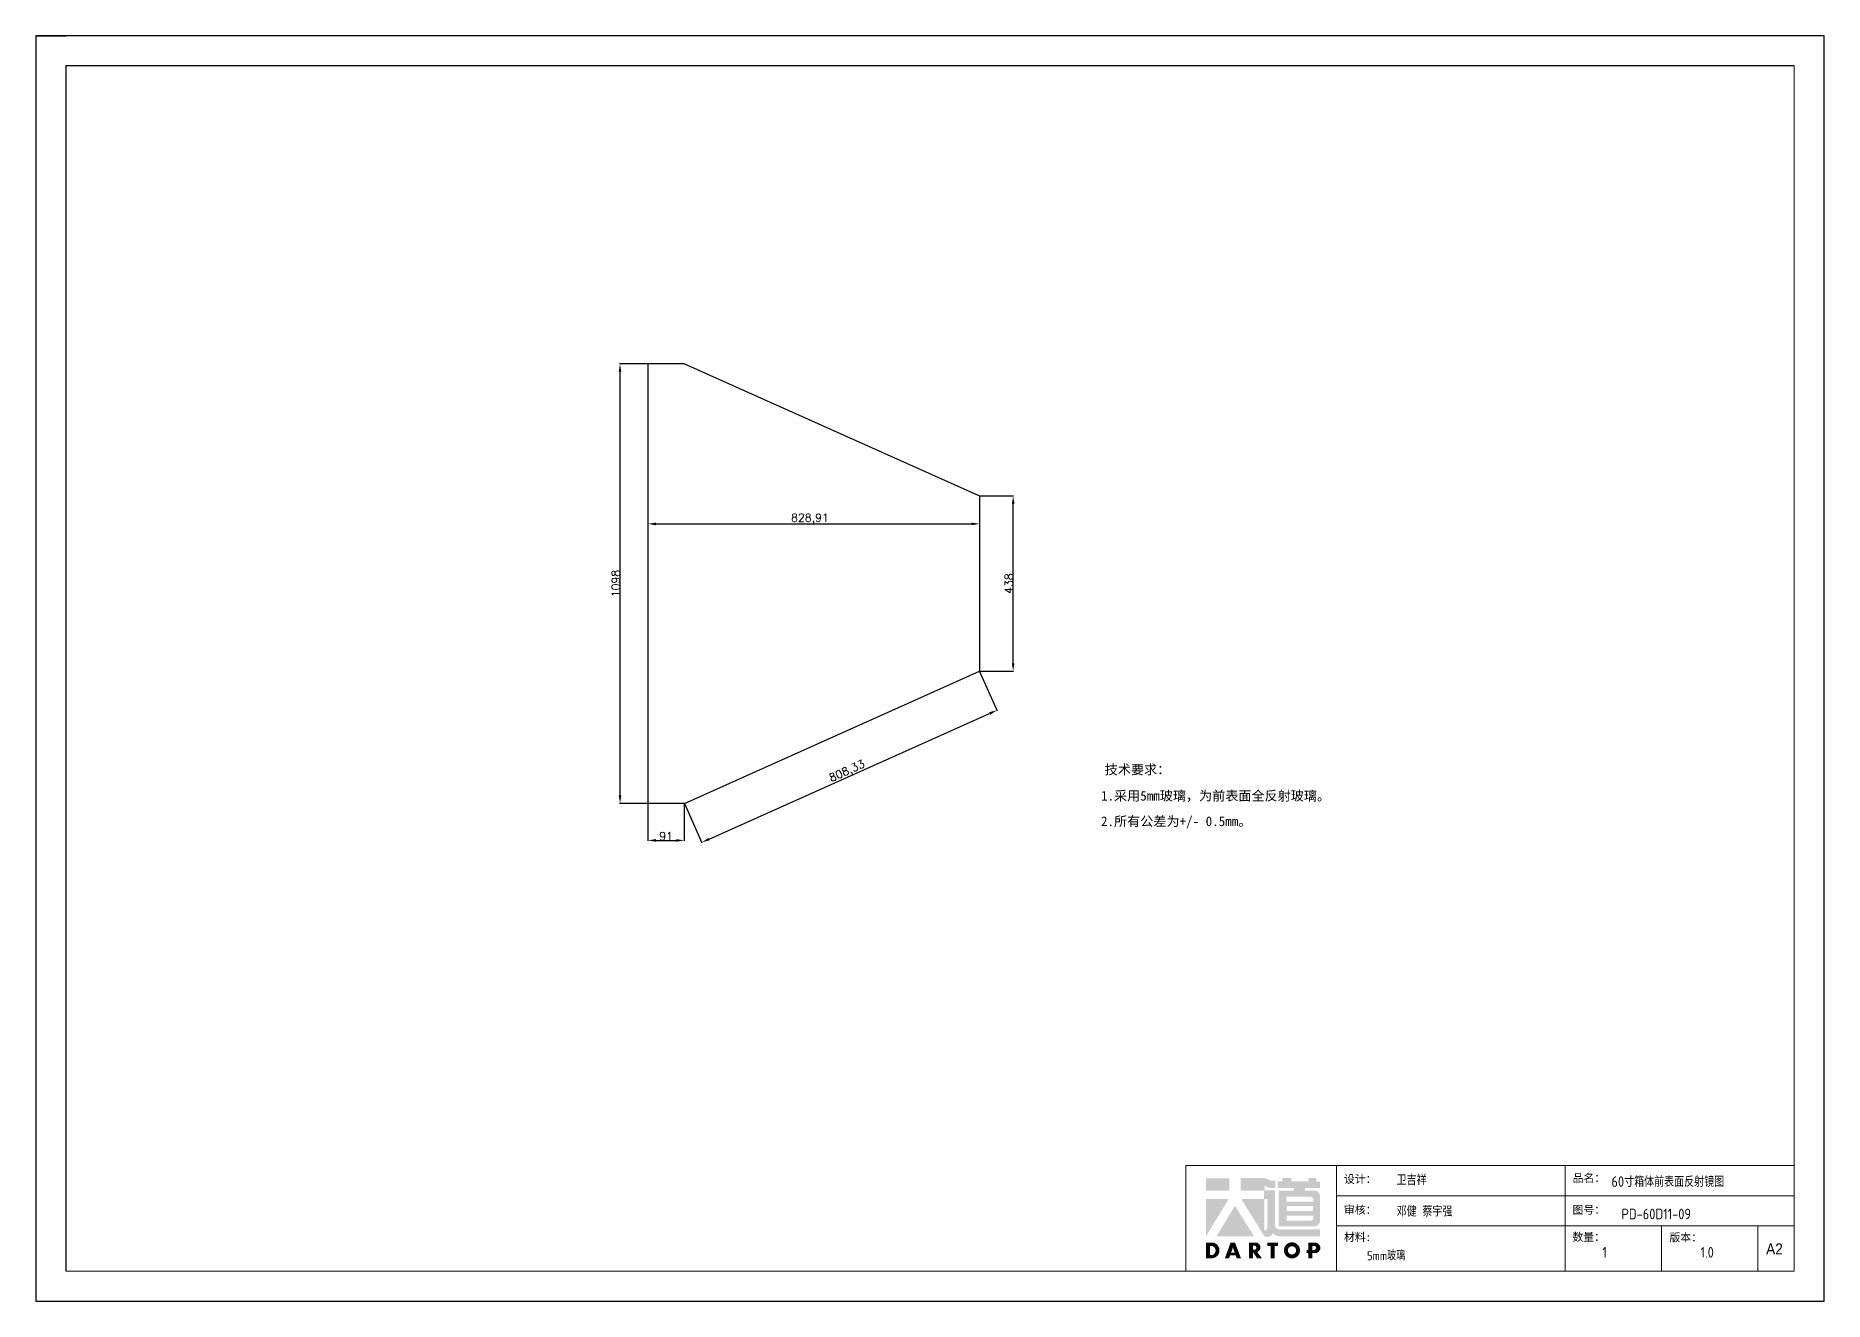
# Model space of a CAD drawing. Header units: millimetres. Extents: x -30327 to 34858, y 4015 to 75103.
# Drawn here: x 27620 to 32091, y 70578 to 73739 of the extents above; entities that cross this region are included whole.
import ezdxf

# ---------------------------------------------------------------- set-up
doc = ezdxf.new("R2010")
doc.units = ezdxf.units.MM
doc.layers.add('A-TITLEBLOCK', color=7, linetype='Continuous', lineweight=18)
doc.layers.add('dim', color=2, linetype='Continuous', lineweight=9)
doc.layers.add('print', color=30, linetype='Continuous')
doc.layers.add('yellow', color=2, linetype='Continuous')
doc.styles.add('GB', font='GBENOR.SHX', dxfattribs={"bigfont": 'gbcbig.shx'})
doc.styles.add('HZ', font='')
doc.styles.add('SLDTEXTSTYLE0', font='simfang.ttf', dxfattribs={"bigfont": 'bigfont'})
doc.styles.add('SLDTEXTSTYLE1', font='Gothic.ttf', dxfattribs={"width": 0.913})
doc.styles.get("Standard").update_dxf_attribs({"font": 'txt', "bigfont": 'gbcbig.shx'})
doc.styles.get('HZ').set_extended_font_data('SimSun')
doc.dimstyles.new('ISO-25', dxfattribs={"dimtxt": 20, "dimasz": 20, "dimexe": 1.25, "dimexo": 0.625, "dimtad": 1, "dimtxsty": 'Standard', "dimcen": 2.5, "dimadec": 0, "dimazin": 0, "dimtfac": 1, "dimtmove": 0, "dimatfit": 3, "dimfxl": 0, "dimarcsym": 0})

# ---------------------------------------------------------------- blocks, each defined once
blk = doc.blocks.new('*D725')
at = {"layer": 'Defpoints', "color": 0}
for p in [(29150.5, 72919.8), (29979.5, 72589.8), (29979.5, 72519.9)]:
    blk.add_point(p, dxfattribs=at)
at = {"layer": 'dim', "color": 0, "lineweight": -2}
for p, q in [((29150.5, 72919.2), (29150.5, 72518.6)), ((29979.5, 72589.2), (29979.5, 72518.6)), ((29170.5, 72519.9), (29959.5, 72519.9))]:
    blk.add_line(p, q, dxfattribs=at)
at = {"layer": 'dim', "color": 0}
for points in [[(29170.5, 72523.2), (29170.5, 72516.5), (29150.5, 72519.9)], [(29959.5, 72523.2), (29959.5, 72516.5), (29979.5, 72519.9)]]:
    blk.add_solid(points, dxfattribs=at)
at = {"layer": 'dim', "color": 0, "lineweight": 9, "insert": (29555.5, 72532.2), "char_height": 20, "attachment_point": 5}
blk.add_mtext('828,91', dxfattribs=at)
blk = doc.blocks.new('*D726')
at = {"layer": 'Defpoints', "color": 0}
for p in [(29080.8, 72919.8), (29150.5, 72919.8), (29150.5, 71821.8)]:
    blk.add_point(p, dxfattribs=at)
at = {"layer": 'dim', "color": 0, "lineweight": -2}
for p, q in [((29149.9, 72919.8), (29079.6, 72919.8)), ((29080.8, 71841.8), (29080.8, 72899.8)), ((29149.9, 71821.8), (29079.6, 71821.8))]:
    blk.add_line(p, q, dxfattribs=at)
at = {"layer": 'dim', "color": 0}
for points in [[(29077.5, 72899.8), (29084.2, 72899.8), (29080.8, 72919.8)], [(29077.5, 71841.8), (29084.2, 71841.8), (29080.8, 71821.8)]]:
    blk.add_solid(points, dxfattribs=at)
at = {"layer": 'dim', "color": 0, "lineweight": 9, "insert": (29070.2, 72370.8), "char_height": 20, "attachment_point": 5, "rotation": 90}
blk.add_mtext('1098', dxfattribs=at)
blk = doc.blocks.new('*D727')
at = {"layer": 'Defpoints', "color": 0}
for p in [(29979.5, 72589.8), (30063.5, 72589.8), (29979.5, 72151.8)]:
    blk.add_point(p, dxfattribs=at)
at = {"layer": 'dim', "color": 0, "lineweight": -2}
for p, q in [((29980.1, 72589.8), (30064.7, 72589.8)), ((30063.5, 72171.8), (30063.5, 72569.8)), ((29980.1, 72151.8), (30064.7, 72151.8))]:
    blk.add_line(p, q, dxfattribs=at)
at = {"layer": 'dim', "color": 0}
for points in [[(30060.2, 72569.8), (30066.8, 72569.8), (30063.5, 72589.8)], [(30060.2, 72171.8), (30066.8, 72171.8), (30063.5, 72151.8)]]:
    blk.add_solid(points, dxfattribs=at)
at = {"layer": 'dim', "color": 0, "lineweight": 9, "insert": (30052.9, 72370.8), "char_height": 20, "attachment_point": 5, "rotation": 90}
blk.add_mtext('438', dxfattribs=at)
blk = doc.blocks.new('*D728')
at = {"layer": 'Defpoints', "color": 0}
for p in [(29150.5, 71821.8), (29241.5, 71821.8), (29241.5, 71729.2)]:
    blk.add_point(p, dxfattribs=at)
at = {"layer": 'dim', "color": 0, "lineweight": -2}
for p, q in [((29150.5, 71821.2), (29150.5, 71727.9)), ((29241.5, 71821.2), (29241.5, 71727.9)), ((29170.5, 71729.2), (29221.5, 71729.2))]:
    blk.add_line(p, q, dxfattribs=at)
at = {"layer": 'dim', "color": 0}
for points in [[(29170.5, 71732.5), (29170.5, 71725.9), (29150.5, 71729.2)], [(29221.5, 71732.5), (29221.5, 71725.9), (29241.5, 71729.2)]]:
    blk.add_solid(points, dxfattribs=at)
at = {"layer": 'dim', "color": 0, "lineweight": 9, "insert": (29196, 71739.8), "char_height": 20, "attachment_point": 5}
blk.add_mtext('91', dxfattribs=at)
blk = doc.blocks.new('*D729')
at = {"layer": 'Defpoints', "color": 0}
for p in [(29979.5, 72151.8), (30023, 72054.4), (29241.5, 71821.8)]:
    blk.add_point(p, dxfattribs=at)
at = {"layer": 'dim', "color": 0, "lineweight": -2}
for p, q in [((29979.7, 72151.2), (30023.5, 72053.3)), ((29303.4, 71732.6), (30004.7, 72046.2)), ((29241.8, 71821.2), (29285.6, 71723.3))]:
    blk.add_line(p, q, dxfattribs=at)
at = {"layer": 'dim', "color": 0}
for points in [[(30003.4, 72049.3), (30006.1, 72043.2), (30023, 72054.4)], [(29302, 71735.6), (29304.7, 71729.5), (29285.1, 71724.4)]]:
    blk.add_solid(points, dxfattribs=at)
at = {"layer": 'dim', "color": 0, "lineweight": 9, "insert": (29649, 71900.6), "char_height": 20, "attachment_point": 5, "rotation": 24.0947}
blk.add_mtext('808,33', dxfattribs=at)
blk = doc.blocks.new('Dartop Logo')
at = {"true_color": 0xc40018}
h = blk.add_hatch(color=12, dxfattribs=at)
h.set_gradient(color1=(196, 0, 24), color2=(196, 0, 24), tint=1)
h.paths.add_polyline_path([(30.39, -3.87), (33.08, -5.04), (35.99, -5.04), (35.99, -1.19), (33.59, -1.19), (30.46, 0.05), (17.94, 0.05), (17.94, -6.46), (30.12, -6.46), (30.12, -6.59), (30.12, -10.75), (18.31, -10.75), (30.46, -30.31), (32.87, -30.31, 0.279375), (34.63, -28.6), (34.63, -28.51), (34.84, -28.51, 0.143145), (38.15, -30.2), (59.27, -30.2), (59.27, -26.49), (38.06, -26.49, -0.414214), (35.75, -24.18), (35.75, -6.26), (30.39, -6.26)])
h.paths.add_polyline_path([(30.25, -10.84), (31.8, -10.84), (31.8, -26.02, -0.088936), (30.9, -26.94), (30.24, -26.94)], flags=16)
h = blk.add_hatch(color=12, dxfattribs=at)
h.set_gradient(color1=(196, 0, 24), color2=(196, 0, 24), tint=1)
h.paths.add_polyline_path([(59.24, -1.73), (57.36, -1.73), (57.36, 0.06), (53.06, 0.06), (53.06, -1.64), (44.29, -1.64), (44.29, 0.15), (39.7, 0.15), (39.7, -1.67), (37.16, -1.67), (37.16, -4.97), (45.54, -4.97), (45.54, -6.42), (37.73, -6.42), (37.73, -24.88), (56.26, -24.88, 0.414214), (59.15, -21.99), (59.15, -9.35, 0.414214), (56.26, -6.46), (51.36, -6.46), (51.36, -5.03), (59.24, -5.03)])
h.paths.add_polyline_path([(54.21, -9.59, -0.414214), (55.66, -11.04), (55.66, -12.1), (41.79, -12.1), (41.79, -9.59)], flags=16)
h.paths.add_polyline_path([(55.57, -14.33), (55.57, -17.01), (41.88, -17.01), (41.88, -14.33)], flags=16)
h.paths.add_polyline_path([(55.75, -19.43), (55.75, -20.57, -0.414214), (54.3, -22.02), (41.88, -22.02), (41.88, -19.43)], flags=16)
h = blk.add_hatch(color=12, dxfattribs=at)
h.set_gradient(color1=(196, 0, 24), color2=(196, 0, 24), tint=1)
h.paths.add_polyline_path([(12.18, 0), (0, 0), (0, -6.37), (12.18, -6.37)])
h = blk.add_hatch(color=12, dxfattribs=at)
h.set_gradient(color1=(196, 0, 24), color2=(196, 0, 24), tint=1)
h.paths.add_polyline_path([(11.79, -10.83), (0.03, -10.83), (0.03, -30.03)])
h = blk.add_hatch(color=12, dxfattribs=at)
h.set_gradient(color1=(196, 0, 24), color2=(196, 0, 24), tint=1)
h.paths.add_polyline_path([(15.05, -14.31), (5.44, -30.15), (25.01, -30.15)])
at = {"true_color": 0x646464}
h = blk.add_hatch(color=251, dxfattribs=at)
h.set_gradient(color1=(100, 100, 100), color2=(100, 100, 100), tint=1)
h.paths.add_polyline_path([(4.15, -33.43), (0.11, -33.43), (0.11, -41.5), (3.51, -41.5, 0.793016)])
h.paths.add_polyline_path([(3.57, -39.73), (2.16, -39.73), (2.16, -35.19), (3.42, -35.19, -0.671361)], flags=16)
h = blk.add_hatch(color=251, dxfattribs=at)
h.set_gradient(color1=(100, 100, 100), color2=(100, 100, 100), tint=1)
h.paths.add_polyline_path([(15.08, -33.36), (12.78, -33.36), (9.82, -41.51), (12, -41.51), (12.51, -40.06), (15.46, -40.06), (15.99, -41.52), (18.19, -41.52)])
h.paths.add_polyline_path([(14.9, -38.51), (13.07, -38.51), (13.97, -35.95)], flags=16)
h = blk.add_hatch(color=251, dxfattribs=at)
h.set_gradient(color1=(100, 100, 100), color2=(100, 100, 100), tint=1)
h.paths.add_polyline_path([(26.27, -33.36), (22.3, -33.36), (22.3, -41.51), (24.4, -41.51), (24.4, -38.28), (26.55, -41.54), (29.09, -41.54), (26.61, -38.3, 0.744055)])
h.paths.add_polyline_path([(24.38, -37.08), (24.38, -34.94), (25.32, -34.94, -0.796809), (25.3, -37.08)], flags=16)
h = blk.add_hatch(color=251, dxfattribs=at)
h.set_gradient(color1=(100, 100, 100), color2=(100, 100, 100), tint=1)
h.paths.add_polyline_path([(37.44, -33.4), (31.88, -33.4), (31.88, -35.16), (33.61, -35.16), (33.61, -41.52), (35.69, -41.52), (35.69, -35.16), (37.44, -35.16)])
h = blk.add_hatch(color=251, dxfattribs=at)
h.set_gradient(color1=(100, 100, 100), color2=(100, 100, 100), tint=1)
h.paths.add_polyline_path([(40.46, -37.41, 1), (48.83, -37.41, 1)])
h.paths.add_polyline_path([(46.8, -37.41, -1), (42.5, -37.41, -1)], flags=16)
h = blk.add_hatch(color=251, dxfattribs=at)
h.set_gradient(color1=(100, 100, 100), color2=(100, 100, 100), tint=1)
h.paths.add_polyline_path([(56.85, -33.38), (56.73, -33.38), (53.19, -33.38), (53.19, -37.19), (52.26, -37.19), (52.26, -38.73), (53.18, -38.73), (53.18, -41.5), (55.24, -41.5), (55.24, -38.72), (57.51, -38.72, 0.812304)])
h.paths.add_polyline_path([(55.21, -37.18), (55.21, -35.05), (56.39, -35.05, -0.778213), (56.27, -37.18)], flags=16)
blk = doc.blocks.new('DT-A2-TITLE')
for p, q in [((594, 420), (0, 420)), ((0, 420), (0, 420)), ((0, 420), (0, 0)), ((0, 420), (10, 420)), ((594, 0), (594, 420)), ((10, 410), (10, 10)), ((584, 410), (10, 410))]:
    blk.add_line(p, q)
at = {"layer": 'A-TITLEBLOCK', "color": 7}
for p, q in [((584, 410), (584, 10)), ((594, 0), (594, 297)), ((382, 10), (382, 45)), ((584, 45), (382, 45)), ((432, 45), (432, 10)), ((508, 45), (508, 10)), ((584, 35), (432, 35)), ((432, 25), (584.08, 25)), ((540, 10), (540, 25)), ((572, 10), (572, 25)), ((10, 10), (584, 10)), ((0, 0), (594, 0))]:
    blk.add_line(p, q, dxfattribs=at)
at = {"layer": 'A-TITLEBLOCK', "xscale": 0.6400000000000001, "yscale": 0.6400000000000001, "zscale": 0.6400000000000001}
blk.add_blockref('Dartop Logo', (388.65, 40.81), dxfattribs=at)
at = {"style": 'GB'}
for tag, p, height in [('#设计', (451.96, 38.52), 3.5), ('#品名', (523.32, 37.95), 3.5), ('#审核', (451.99, 28.1), 3.5), ('#图号', (526.67, 27.2), 3.5), ('#数量', (520.33, 14.51), 3.5), ('#版本', (552.92, 14.47), 3.5), ('#材料说明', (442.15, 13.59), 3)]:
    blk.add_attdef(tag, p, '', height=height, dxfattribs=at)
at = {"layer": 'A-TITLEBLOCK', "color": 7, "attachment_point": 1}
for s, insert, char_height, style in [('设计：', (434.47, 41.87), 2.646, 'SLDTEXTSTYLE0'), ('品名：', (510.43, 42.19), 2.646, 'SLDTEXTSTYLE0'), ('审核：', (434.47, 31.64), 2.646, 'SLDTEXTSTYLE0'), ('图号：', (510.4, 31.66), 2.646, 'SLDTEXTSTYLE0'), ('材料:', (434.47, 22.62), 2.646, 'SLDTEXTSTYLE0'), ('数量：', (510.35, 22.64), 2.646, 'SLDTEXTSTYLE0'), ('版本：', (542.59, 22.48), 2.646, 'SLDTEXTSTYLE0'), ('A2', (574.7, 19.21), 3.704, 'SLDTEXTSTYLE1')]:
    blk.add_mtext(s, dxfattribs=dict(at, insert=insert, char_height=char_height, style=style))

msp = doc.modelspace()

# ---------------------------------------------------------------- linework, layer by layer
for p, q in [((29150.5477, 72919.7817), (29150.5477, 71821.7813)), ((29241.5496, 72919.7817), (29150.5477, 72919.7817)), ((29241.5496, 72919.7817), (29979.4554, 72589.7816)), ((29979.4554, 72589.7816), (29979.4554, 72151.7813)), ((29241.5496, 71821.7813), (29979.4554, 72151.7813)), ((29241.5496, 71821.7813), (29150.5477, 71821.7813))]:
    msp.add_line(p, q)
at = {"layer": 'print'}
msp.add_lwpolyline([(27620.3067, 70578.1072), (32090.9883, 70578.1072), (32090.9883, 73739.1952), (27620.3067, 73739.1952)], close=True, dxfattribs=at)

# ---------------------------------------------------------------- block references
at = {"xscale": 7.5264, "yscale": 7.5264, "zscale": 7.5264}
msp.add_blockref('DT-A2-TITLE', (27620.3067, 70578.1072), dxfattribs=at).add_auto_attribs({'#设计': '卫吉祥', '#审核': '邓健 蔡宇强', '#材料说明': '5mm玻璃', '#品名': '60寸箱体前表面反射镜图', '#图号': 'PD-60D11-09', '#数量': '1', '#版本': '1.0'})

# ---------------------------------------------------------------- texts
at = {"layer": 'yellow', "color": 0, "style": 'HZ'}
for s, p in [('技术要求：', (30292.4782, 71894.4068)), ('1.采用5mm玻璃，为前表面全反射玻璃。', (30283.0891, 71828.787)), ('2.所有公差为+/- 0.5mm。', (30283.0891, 71765.0421))]:
    msp.add_text(s, height=24, dxfattribs=at).set_placement(p)

# ---------------------------------------------------------------- dimensions: what is measured, and where the dimension line sits
at = {"layer": 'dim', "color": 0, "lineweight": 9}
for base, p1, p2, picture, middle in [((29080.8461, 72919.7817), (29150.5477, 71821.7813), (29150.5477, 72919.7817), '*D726', (29070.2211, 72370.7815)), ((30063.4983, 72589.7816), (29979.4554, 72151.7813), (29979.4554, 72589.7816), '*D727', (30052.8733, 72370.7815))]:
    dim = msp.add_linear_dim(base=base, p1=p1, p2=p2, angle=90, dimstyle='ISO-25', dxfattribs=at)
    dim.commit()
    dim.dimension.update_dxf_attribs({"geometry": picture, "text_midpoint": middle})
for base, p1, p2, picture, middle in [((29979.4554, 72519.8786), (29150.5477, 72919.7817), (29979.4554, 72589.7816), '*D725', (29555.5466, 72519.8786)), ((29241.5496, 71729.1972), (29150.5477, 71821.7813), (29241.5496, 71821.7813), '*D728', (29196.0486, 71729.1972))]:
    dim = msp.add_linear_dim(base=base, p1=p1, p2=p2, dimstyle='ISO-25', dxfattribs=at)
    dim.commit()
    dim.dimension.update_dxf_attribs({"geometry": picture, "text_midpoint": middle, "dimtype": 160})
dim = msp.add_aligned_dim(p1=(29241.5496, 71821.7813), p2=(29979.4554, 72151.7813), distance=-106.6636, dimstyle='ISO-25', dxfattribs=at)
dim.commit()
dim.dimension.update_dxf_attribs({"geometry": '*D729', "text_midpoint": (29649.0295, 71900.6318)})

doc.saveas('drawing.dxf')
